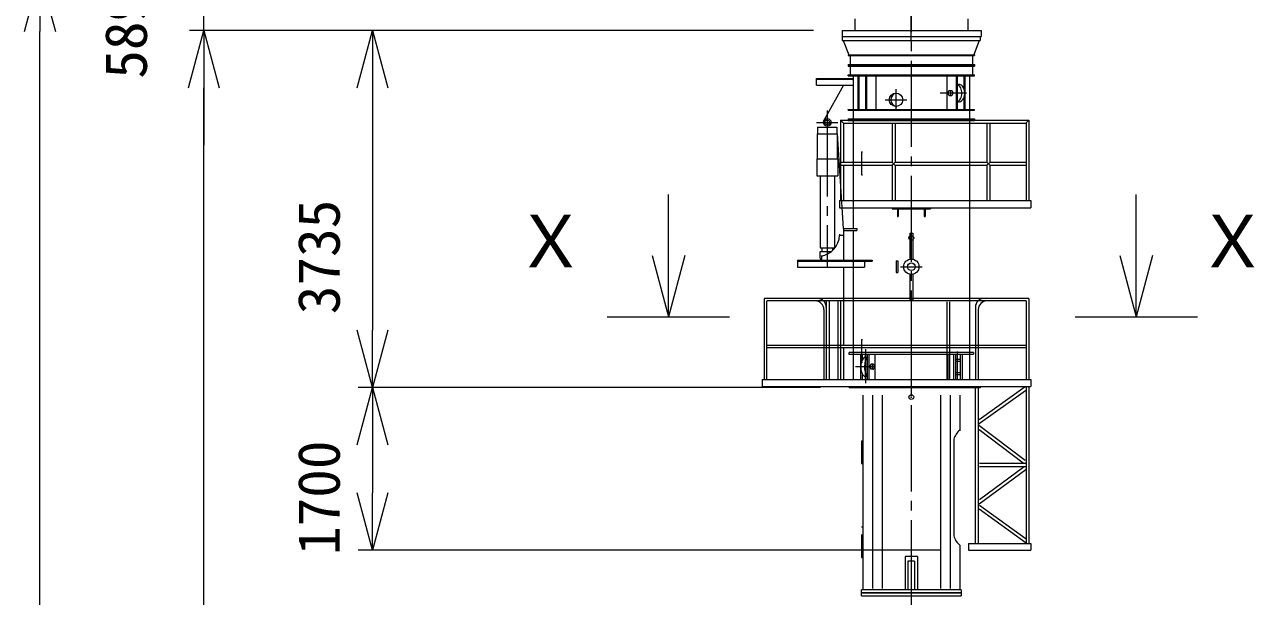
# Model space of a CAD drawing. Units: millimetres, scale not verified. Extents: x -28002 to 28035, y -36424 to 40779.
# Drawn here: x -27386 to -14520, y 6950 to 12927 of the extents above; entities that cross this region are included whole.
import ezdxf
from ezdxf.enums import TextEntityAlignment as Align

# ---------------------------------------------------------------- set-up
doc = ezdxf.new("R2010")
doc.units = ezdxf.units.MM
doc.header["$LTSCALE"] = 100
doc.header["$PDMODE"] = 32
doc.header["$PDSIZE"] = 50
doc.linetypes.add('CHAIN2', pattern=[12, 9, -1, 1, -1])
for name, color, linetype, lineweight in [('0-0_0', 7, 'Continuous', 18), ('0-2_12 常用一点鎖線', 3, 'CHAIN2', 18), ('0-4_05 寸法', 7, 'Continuous', 18), ('0-8_10 常用外形線', 3, 'Continuous', 18)]:
    doc.layers.add(name, color=color, linetype=linetype, lineweight=lineweight)
doc.styles.add('ＭＳ ゴシック', font='')
doc.styles.get('ＭＳ ゴシック').set_extended_font_data('MS Gothic')

msp = doc.modelspace()

# ---------------------------------------------------------------- linework, layer by layer
at = {"layer": '0-0_0'}
for p, q in [((-20650.2, 9873.1), (-20650.2, 11153.1)), ((-15755.9, 9873.1), (-15755.9, 11153.1)), ((-20821.7, 10513.1), (-20650.2, 9873.1)), ((-20478.7, 10513.1), (-20650.2, 9873.1)), ((-15927.4, 10513.1), (-15755.9, 9873.1)), ((-15584.4, 10513.1), (-15755.9, 9873.1)), ((-21290.2, 9873.1), (-20010.2, 9873.1)), ((-16395.9, 9873.1), (-15115.9, 9873.1))]:
    msp.add_line(p, q, dxfattribs=at)
at = {"layer": '0-2_12 常用一点鎖線'}
for p, q in [((-18109.4, 18548.3), (-18109.4, -19581.3)), ((-18109.4, 12751.4), (-18109.4, 13901.4)), ((-18269.4, 12029.4), (-18269.4, 12253)), ((-18381.3, 12141.2), (-18157.6, 12141.2)), ((-17806.3, 12214.2), (-17532.4, 12214.2)), ((-18989.3, 12029.8), (-18989.3, 10390.2)), ((-19101.1, 11905.2), (-18877.5, 11905.2)), ((-18220.8, 10396.6), (-17997.2, 10396.6)), ((-18589.3, 9535.5), (-18589.3, 9179.3)), ((-18589.3, 9520.9), (-18589.3, 9179.3)), ((-18588.8, 9225.2), (-18588.8, 9486.8)), ((-17628.6, 9510.4), (-17628.6, 9248.8)), ((-18484.1, 9350), (-18691.5, 9350))]:
    msp.add_line(p, q, dxfattribs=at)
at = {"layer": '0-4_05 寸法'}
for p, q in [((-27225.3, 13456.4), (-27225.3, 12856.4)), ((-25509.6, 12867.4), (-25509.6, 13456.4)), ((-19131.3, 12867.4), (-25659.6, 12867.4)), ((-19131.3, 12867.4), (-25659.6, 12867.4)), ((-25509.6, 12867.4), (-25509.6, 12267.4)), ((-25509.6, 12867.4), (-25509.6, 12267.4)), ((-19131.3, 12867.4), (-23896.8, 12867.4)), ((-23746.8, 12867.4), (-23746.8, 12267.4)), ((-27225.3, -16843.5), (-27225.3, 12856.4)), ((-25509.6, -4172.5), (-25509.6, 12267.4)), ((-25509.6, 12267.4), (-25509.6, 11667.4)), ((-23746.8, 12267.4), (-23746.8, 9732.9)), ((-23746.8, 9132.9), (-23746.8, 9732.9)), ((-19059.3, 9132.9), (-23896.8, 9132.9)), ((-19059.3, 9132.9), (-23896.8, 9132.9)), ((-23746.8, 9132.9), (-23746.8, 8532.9)), ((-23746.8, 8532.9), (-23746.8, 8032.9)), ((-23746.8, 7432.9), (-23746.8, 8032.9)), ((-17809.4, 7432.9), (-23896.8, 7432.9))]:
    msp.add_line(p, q, dxfattribs=at)
for points in [[(-27386.1, 12856.4), (-27225.3, 13456.4), (-27064.5, 12856.4)], [(-25670.4, 12267.4), (-25509.6, 12867.4), (-25348.8, 12267.4)], [(-25670.4, 12267.4), (-25509.6, 12867.4), (-25348.8, 12267.4)], [(-23907.6, 12267.4), (-23746.8, 12867.4), (-23586, 12267.4)], [(-23586, 9732.9), (-23746.8, 9132.9), (-23907.6, 9732.9)], [(-23907.6, 8532.9), (-23746.8, 9132.9), (-23586, 8532.9)], [(-23586, 8032.9), (-23746.8, 7432.9), (-23907.6, 8032.9)]]:
    msp.add_lwpolyline(points, dxfattribs=at)
at = {"layer": '0-8_10 常用外形線'}
for p, q in [((-18831.3, 12867.4), (-17377.3, 12867.4)), ((-18831.3, 12867.4), (-18831.3, 12762.4)), ((-18699.4, 12987.4), (-18699.4, 12867.4)), ((-17519.4, 12987.4), (-17519.4, 12867.4)), ((-17377.3, 12867.4), (-17377.3, 12802.4)), ((-18831.3, 12802.4), (-17377.3, 12802.4)), ((-18831.3, 12762.4), (-17387.3, 12762.4)), ((-18821.7, 12763), (-18762.3, 12612.4)), ((-17398.1, 12762.8), (-17455.4, 12612.4)), ((-17387.3, 12802.9), (-17387.3, 12762.4)), ((-18769.3, 12612.4), (-18769.3, 12604)), ((-18769.3, 12612.4), (-17449.3, 12612.4)), ((-17449.3, 12612.4), (-17449.3, 12602.8)), ((-18769.3, 12511.4), (-18769.3, 12493.4)), ((-18769.3, 12511.4), (-17449.3, 12511.4)), ((-18769.3, 12493.4), (-17449.3, 12493.4)), ((-18769, 12603.4), (-17449.8, 12603.4)), ((-18766.8, 12502.4), (-17450.8, 12502.4)), ((-18749.3, 12603.7), (-18749.3, 12511.4)), ((-18749.3, 12491.7), (-18749.3, 12405.7)), ((-17469.3, 12603.9), (-17469.3, 12511.7)), ((-17469.3, 12491.7), (-17469.3, 12408.6)), ((-17449.3, 12511.4), (-17449.3, 12493.4)), ((-19102.3, 12295.2), (-19102.3, 12365.2)), ((-19102.3, 12365.2), (-18719.3, 12365.2)), ((-19102.3, 12356.2), (-18719.3, 12356.2)), ((-18769.3, 12403.4), (-17449.3, 12403.4)), ((-18769.3, 12391.4), (-18769.3, 12403.4)), ((-18719.3, 12391.4), (-18719.3, 11943)), ((-18668.3, 12391.4), (-18668.3, 12044.4)), ((-18659.3, 12391.4), (-18659.3, 12044.4)), ((-18588.3, 12391.4), (-18588.3, 12048.4)), ((-18579.3, 12391.4), (-18579.3, 12048.4)), ((-18479.3, 12391.4), (-18479.3, 12048.4)), ((-17739.3, 12391.4), (-17739.3, 12048.4)), ((-17639.3, 12391.4), (-17639.3, 12048.4)), ((-17630.3, 12391.4), (-17630.3, 12048.4)), ((-17559.3, 12391.4), (-17559.3, 12261.3)), ((-17550.3, 12391.4), (-17550.3, 12044.4)), ((-17499.3, 12388.6), (-17499.3, 9439.4)), ((-19102.3, 12295.2), (-18719.4, 12295.2)), ((-18819.7, 12295.1), (-19024.3, 11924.5)), ((-17709.3, 12237.3), (-17689.5, 12237.3)), ((-17709.3, 12187.1), (-17689.1, 12187.1)), ((-17559.3, 12165.1), (-17559.3, 12044.4)), ((-18769.3, 12041.4), (-17449.3, 12041.4)), ((-18769.3, 12032.4), (-18769.3, 12041.4)), ((-19089.3, 11855.2), (-18889.3, 11855.2)), ((-19089.3, 11855.2), (-19089.3, 11785.2)), ((-18889.3, 11855.2), (-18889.3, 11785.2)), ((-18849.3, 11927.9), (-16879.3, 11927.9)), ((-18849.3, 11927.9), (-18849.3, 11087.1)), ((-18849.1, 11927.3), (-18819.2, 11897.9)), ((-18819.3, 11897.9), (-16909.3, 11897.9)), ((-18819.3, 11897.9), (-18819.3, 11488.6)), ((-18769.3, 11944.2), (-17449.3, 11944.2)), ((-18769.3, 11944.1), (-18769.3, 11925.2)), ((-18769.3, 11925.2), (-17449.3, 11925.2)), ((-18719.3, 11926.4), (-18719.3, 10794.1)), ((-18309.3, 11897.9), (-18309.3, 11486.3)), ((-18279.3, 11897.9), (-18279.3, 11489)), ((-17449.3, 11944.1), (-17449.3, 11925.2)), ((-17319.3, 11897.9), (-17319.3, 11489.5)), ((-17289.3, 11897.9), (-17289.3, 11486.6)), ((-16910.3, 11895.8), (-16879.9, 11927.3)), ((-16909.3, 11897.9), (-16909.3, 11092.8)), ((-16879.3, 11927.9), (-16879.3, 11087.6)), ((-19094.3, 11785.2), (-18884.3, 11785.2)), ((-19094.3, 11785.2), (-19094.3, 11525.4)), ((-18884.3, 11785.2), (-18884.3, 11527.4)), ((-18883.5, 11784.2), (-18822.1, 10797.1)), ((-18629.3, 11597.3), (-18629.3, 11357.7)), ((-18629.3, 11597.3), (-18620.4, 11597.3)), ((-19099.3, 11525.2), (-18879.3, 11525.2)), ((-19099.3, 11525.2), (-19099.3, 11345.2)), ((-18879.3, 11525.2), (-18879.3, 11345.2)), ((-18849.5, 11487.9), (-18309.6, 11487.9)), ((-18849.5, 11457.9), (-18309.6, 11457.9)), ((-18819.3, 11458.7), (-18819.3, 11087.1)), ((-18309.6, 11487.2), (-18280.2, 11458.6)), ((-18309.3, 11457.7), (-18309.3, 11088)), ((-18308.7, 11457.7), (-18279.3, 11488.1)), ((-18280.2, 11487.9), (-17320, 11487.9)), ((-18280.2, 11457.9), (-17320, 11457.9)), ((-18279.3, 11456.8), (-18279.3, 11088)), ((-17319.3, 11457.4), (-17319.3, 11088)), ((-17319, 11488.5), (-17288.9, 11458.4)), ((-17318.1, 11458.4), (-17287.9, 11487.6)), ((-17289.8, 11457.9), (-16909, 11457.9)), ((-17289.3, 11457.4), (-17289.3, 11088)), ((-17288.9, 11487.9), (-16909, 11487.9)), ((-19099.3, 11345.2), (-18879.3, 11345.2)), ((-19064.3, 11350.9), (-19064.3, 10595.2)), ((-18914.3, 11350.9), (-18914.3, 10595.2)), ((-18629.3, 11357.7), (-18620.4, 11357.7)), ((-18859.3, 11087.9), (-18859.3, 11012.9)), ((-18859.3, 11012.9), (-16859.4, 11012.9)), ((-18254.3, 11001.7), (-18254.3, 10922)), ((-18245.3, 11001.7), (-18245.3, 10922)), ((-17973.3, 11001.7), (-17973.3, 10922)), ((-17964.3, 11001.7), (-17964.3, 10922)), ((-18254.3, 10922), (-18247.2, 10922)), ((-17973.3, 10922), (-17964.3, 10922)), ((-18859.9, 10726.2), (-18819.8, 10726.2)), ((-18859.3, 10735.2), (-18859.3, 10727.8)), ((-18819.3, 10795.2), (-18819.3, 10467.6)), ((-18819.3, 10776.2), (-18679.3, 10776.2)), ((-18719.3, 10776.6), (-18719.3, 9436.1)), ((-18124.3, 10747.2), (-18094.3, 10747.2)), ((-18124.3, 10747.2), (-18124.3, 10471.1)), ((-18094.3, 10747.2), (-18094.3, 10475.2)), ((-19064.8, 10556.3), (-19064.8, 10489.5)), ((-19064.3, 10595.2), (-18914.3, 10595.2)), ((-19064.3, 10555.2), (-18949, 10555.2)), ((-19044.3, 10596.3), (-19044.3, 10557.9)), ((-18934.3, 10596.3), (-18934.3, 10569.7)), ((-19299.3, 10465.2), (-19299.3, 10390.2)), ((-19299.3, 10465.2), (-18519.3, 10465.2)), ((-19299.3, 10456.2), (-18519.3, 10456.2)), ((-19049.3, 10512.1), (-19049.3, 10469.4)), ((-18599.3, 10458.4), (-18599.3, 10390.2)), ((-18519.3, 10465.2), (-18519.3, 10456.2)), ((-18269.3, 10457.6), (-18249.3, 10457.6)), ((-18269.3, 10457.6), (-18269.3, 10337.6)), ((-18249.3, 10457.6), (-18249.3, 10337.6)), ((-19299.3, 10390.2), (-18599.3, 10390.2)), ((-18819.3, 10388.9), (-18819.3, 9998.8)), ((-18269.3, 10337.6), (-18249.3, 10337.6)), ((-18124.3, 10318.1), (-18124.3, 10047.2)), ((-18094.3, 10318.1), (-18094.3, 10047.2)), ((-16879.3, 10064.1), (-19650.3, 10064.1)), ((-19649.3, 10064.1), (-19649.3, 9218.9)), ((-19624.3, 10039.1), (-19624.3, 9218.9)), ((-16909.3, 10039.1), (-19617.7, 10039.1)), ((-18999.3, 10043.1), (-18999.3, 9218.1)), ((-18969.3, 10043.1), (-18969.3, 9218.9)), ((-18879.3, 10043.1), (-18879.3, 9218.9)), ((-18849.3, 10043.1), (-18849.3, 9218.9)), ((-18819.3, 10036.8), (-18819.3, 9578.7)), ((-18124.3, 10051.9), (-18094.3, 10051.9)), ((-16909.3, 10039.1), (-16909.3, 9221)), ((-16879.3, 10064.1), (-16879.3, 9225)), ((-19024.3, 9949.1), (-19024.3, 9218.9)), ((-18999.3, 9974.1), (-18999.3, 9218.9)), ((-17739.3, 10027.8), (-17739.3, 9221.2)), ((-17709.3, 10027.8), (-17709.3, 9221.2)), ((-17439.3, 9974.1), (-17439.3, 9221.2)), ((-17409.3, 9949.1), (-17409.3, 9221.2)), ((-19616.4, 9576.9), (-16909.3, 9576.9)), ((-19616.4, 9551.9), (-16908.6, 9551.9)), ((-18819.3, 9553.6), (-18819.3, 9218.9)), ((-18629.3, 9637.3), (-18629.3, 9397.7)), ((-18629.3, 9637.3), (-18620.4, 9637.3)), ((-18759.3, 9501.9), (-17459.3, 9501.9)), ((-18759.3, 9479.5), (-18759.3, 9501.2)), ((-18759.3, 9481.9), (-17459.3, 9481.9)), ((-18719.3, 9479.7), (-18719.3, 9218.9)), ((-18638.8, 9218.9), (-18638.8, 9483)), ((-18629.3, 9397.7), (-18620.4, 9397.7)), ((-18618.8, 9428.1), (-18618.8, 9478.4)), ((-18568.8, 9218.9), (-18568.8, 9483)), ((-18548.8, 9218.9), (-18548.8, 9480.7)), ((-18488.8, 9214.1), (-18488.8, 9480.7)), ((-17728.6, 9479.7), (-17728.6, 9213.1)), ((-17668.6, 9479.7), (-17668.6, 9209.8)), ((-17648.6, 9476.4), (-17648.6, 9216.4)), ((-17647.8, 9430), (-17605, 9430)), ((-17647.8, 9410), (-17605, 9410)), ((-17629.3, 9478.9), (-17629.3, 9212.8)), ((-17598.6, 9483), (-17598.6, 9213.1)), ((-17578.6, 9479.7), (-17578.6, 9213.1)), ((-17499.3, 9479.7), (-17499.3, 9212.8)), ((-17459.3, 9501.2), (-17459.3, 9483.1)), ((-18618.8, 9218.9), (-18618.8, 9269.2)), ((-18509, 9377.4), (-18529.6, 9377.4)), ((-18506.3, 9325.3), (-18528.2, 9325.3)), ((-18109.3, 9291.5), (-18109.3, 9114.3)), ((-17647.8, 9290), (-17605, 9290)), ((-17647.8, 9270), (-17605, 9270)), ((-19669.3, 9218.9), (-19669.3, 9143.9)), ((-19669.3, 9218.9), (-16859.4, 9218.9)), ((-19669.3, 9143.9), (-16859.4, 9143.9)), ((-19649.3, 9218.6), (-19649.3, 9218.1)), ((-18759.3, 9132.9), (-18759.3, 9143.9)), ((-16917.4, 9140.4), (-17400.4, 8794.3)), ((-17389.3, 9143.9), (-17389.3, 9131.9)), ((-16909.3, 9145.3), (-16909.3, 7502.9)), ((-16879.3, 9141.4), (-16879.3, 7502.9)), ((-16859.4, 9218.9), (-16859.4, 9143.9)), ((-18759.3, 9132.9), (-17389.3, 9132.9)), ((-18617.4, 9052.9), (-18617.4, 7030.3)), ((-18514.4, 9052.9), (-18514.4, 7033.3)), ((-18414.4, 9052.9), (-18414.4, 7033.3)), ((-17804.4, 9052.9), (-17804.4, 7033.3)), ((-17704.4, 9052.9), (-17704.4, 7033.3)), ((-17601.4, 9052.9), (-17601.4, 8679.8)), ((-17439.3, 7502.9), (-17439.3, 9132.9)), ((-16915.9, 9099.7), (-17408.5, 8746.6)), ((-17405.4, 7502.9), (-17405.4, 9132.9)), ((-17402.9, 8740), (-16917.7, 8374.1)), ((-17398.3, 8693.9), (-16938.2, 8347)), ((-18629.3, 8577.3), (-18629.3, 8337.7)), ((-18629.3, 8577.3), (-18620.4, 8577.3)), ((-17664.4, 8592.1), (-17664.4, 7583.5)), ((-18629.3, 8337.7), (-18620.4, 8337.7)), ((-16912.3, 8274.2), (-17400.2, 7915.4)), ((-16913.3, 8339.9), (-17397.4, 8339.9)), ((-16913.3, 8305.9), (-17397.4, 8305.9)), ((-16929, 8304.1), (-17395.4, 7961.1)), ((-17398.1, 7864.3), (-16909.3, 7511.1)), ((-17395.7, 7904.5), (-16909.3, 7553.1)), ((-18629.3, 7677.3), (-18620.4, 7677.3)), ((-18629.3, 7597.3), (-18629.3, 7357.7)), ((-17601.4, 7486.1), (-17601.4, 7030.3)), ((-17509.4, 7502.9), (-16859.4, 7502.9)), ((-16859.4, 7502.9), (-16859.4, 7432.9)), ((-18629.3, 7357.7), (-18620.4, 7357.7)), ((-18044.4, 7367.5), (-18174.3, 7367.5)), ((-18174.3, 7367.5), (-18174.3, 7018.4)), ((-18044.4, 7367.5), (-18044.4, 7018.4)), ((-18074.4, 7317.5), (-18144.4, 7317.5)), ((-18144.4, 7317.5), (-18144.4, 7018.4)), ((-18074.4, 7317.5), (-18074.4, 7018.4)), ((-18631.4, 6987.5), (-17589.4, 6987.5)), ((-17589.4, 7017.5), (-18629.3, 7017.5)), ((-18629.3, 6957.5), (-18629.3, 6987.5)), ((-18629.3, 6957.5), (-17589.4, 6957.5)), ((-17589.4, 7017.5), (-17589.4, 6987.5)), ((-17589.4, 6987.5), (-17589.4, 6957.5))]:
    msp.add_line(p, q, dxfattribs=at)
for points in [[(-18769.3, 12391.4), (-17449.3, 12391.4), (-17449.3, 12402.8)], [(-17690.3, 12187.1), (-17687.7, 12187.2), (-17685.1, 12188.1), (-17682.7, 12189.7), (-17680.5, 12191.9), (-17678.5, 12194.8), (-17676.9, 12198.2), (-17675.6, 12202.1), (-17674.8, 12206.2), (-17674.4, 12210.5), (-17674.5, 12214.8), (-17675, 12219.1), (-17676, 12223.2), (-17677.3, 12226.9), (-17679.1, 12230.2), (-17681.1, 12232.9), (-17683.4, 12235), (-17685.9, 12236.3), (-17688.5, 12237), (-17690.9, 12236.9)], [(-17630.8, 12122.4), (-17620.7, 12126), (-17611.1, 12132.3), (-17602.4, 12141), (-17594.8, 12151.8), (-17588.6, 12164.4), (-17583.9, 12178.4), (-17580.9, 12193.5), (-17579.7, 12209), (-17580.4, 12224.7), (-17582.8, 12240), (-17587, 12254.3), (-17592.8, 12267.4), (-17600, 12278.8), (-17608.4, 12288.1), (-17617.7, 12295.1), (-17627.8, 12299.6), (-17630.1, 12300.2)], [(-17625.4, 12124.5), (-17615.1, 12121.7), (-17604.7, 12121.7), (-17594.4, 12124.4), (-17584.5, 12129.7), (-17575.5, 12137.5), (-17567.4, 12147.5), (-17560.7, 12159.5), (-17555.4, 12173.1), (-17551.8, 12187.8), (-17550, 12203.2), (-17549.9, 12218.9), (-17551.7, 12234.4), (-17555.3, 12249.1), (-17560.5, 12262.8), (-17567.2, 12274.8), (-17575.1, 12284.9), (-17584.2, 12292.8), (-17594, 12298.2), (-17604.3, 12301), (-17614.7, 12301.1), (-17625, 12298.4), (-17625.3, 12298.3)], [(-18769.3, 12032.4), (-17449.3, 12032.4), (-17449.3, 12041.4)], [(-18859.3, 11087.9), (-16859.4, 11087.9), (-16859.4, 11012.9)], [(-18309.3, 11012), (-17909.3, 11012), (-17909.3, 11003)], [(-18309.3, 11012), (-18309.3, 11003), (-17909.3, 11003)], [(-18819.3, 10795.2), (-18679.3, 10795.2), (-18679.3, 10776.2)], [(-18568.3, 9440.3), (-18576.5, 9446.2), (-18585.1, 9449.2), (-18593.8, 9449.1), (-18602.4, 9446), (-18610.6, 9440), (-18618.1, 9431.2), (-18624.8, 9419.9), (-18630.4, 9406.5), (-18634.7, 9391.4), (-18637.6, 9375), (-18639.1, 9357.8), (-18639.1, 9340.4), (-18637.5, 9323.2), (-18634.5, 9306.9), (-18630.1, 9291.8), (-18624.5, 9278.5), (-18617.8, 9267.4), (-18610.2, 9258.7), (-18602, 9252.8), (-18593.4, 9249.8), (-18584.7, 9249.9), (-18576.2, 9253), (-18569.5, 9257.6)], [(-18569, 9441.4), (-18576.7, 9433.1), (-18583.6, 9422.3), (-18589.4, 9409.3), (-18593.9, 9394.5), (-18597.2, 9378.3), (-18598.9, 9361.2), (-18599.2, 9343.8), (-18597.9, 9326.5), (-18595.2, 9310), (-18591.1, 9294.6), (-18585.7, 9281), (-18579.2, 9269.3), (-18571.8, 9260.2), (-18569.4, 9257.9)], [(-18528, 9376.3), (-18530.2, 9376), (-18532.3, 9374.9), (-18534.3, 9373.2), (-18536.1, 9370.7), (-18537.7, 9367.7), (-18539, 9364.1), (-18539.9, 9360.2), (-18540.5, 9356), (-18540.7, 9351.7), (-18540.6, 9347.3), (-18540, 9343.1), (-18539.1, 9339.1), (-18537.9, 9335.5), (-18536.4, 9332.4), (-18534.6, 9329.9), (-18532.6, 9328), (-18530.6, 9326.8), (-18528.4, 9326.3), (-18528.3, 9326.3)], [(-17509.4, 7502.9), (-17509.4, 7432.9), (-16859.4, 7432.9)], [(-17589.4, 6987.5), (-18629.3, 6987.5), (-18629.3, 7017.5)]]:
    msp.add_lwpolyline(points, dxfattribs=at)
for points in [[(-17709.4, 12187), (-17706.8, 12187.4), (-17704.2, 12188.5), (-17701.9, 12190.4), (-17699.7, 12192.9), (-17697.9, 12196), (-17696.4, 12199.5), (-17695.3, 12203.5), (-17694.6, 12207.7), (-17694.4, 12212), (-17694.6, 12216.4), (-17695.3, 12220.6), (-17696.4, 12224.5), (-17697.9, 12228.1), (-17699.7, 12231.2), (-17701.9, 12233.7), (-17704.2, 12235.5), (-17706.8, 12236.7), (-17709.4, 12237), (-17712, 12236.7), (-17714.5, 12235.5), (-17716.9, 12233.7), (-17719, 12231.2), (-17720.9, 12228.1), (-17722.4, 12224.5), (-17723.5, 12220.6), (-17724.1, 12216.4), (-17724.4, 12212), (-17724.1, 12207.7), (-17723.5, 12203.5), (-17722.4, 12199.5), (-17720.9, 12196), (-17719, 12192.9), (-17716.9, 12190.4), (-17714.5, 12188.5), (-17712, 12187.4)], [(-18508.2, 9376.3), (-18510.4, 9376), (-18512.5, 9374.8), (-18514.5, 9373), (-18516.2, 9370.5), (-18517.8, 9367.4), (-18519, 9363.8), (-18520, 9359.9), (-18520.5, 9355.7), (-18520.7, 9351.3), (-18520.5, 9347), (-18520, 9342.8), (-18519, 9338.8), (-18517.8, 9335.3), (-18516.2, 9332.2), (-18514.5, 9329.7), (-18512.5, 9327.8), (-18510.4, 9326.7), (-18508.2, 9326.3), (-18506, 9326.7), (-18503.9, 9327.8), (-18502, 9329.7), (-18500.2, 9332.2), (-18498.6, 9335.3), (-18497.4, 9338.8), (-18496.5, 9342.8), (-18495.9, 9347), (-18495.7, 9351.3), (-18495.9, 9355.7), (-18496.5, 9359.9), (-18497.4, 9363.8), (-18498.6, 9367.4), (-18500.2, 9370.5), (-18502, 9373), (-18503.9, 9374.8), (-18506, 9376)]]:
    msp.add_lwpolyline(points, close=True, dxfattribs=at)
for centre, radius in [((-18269.4, 12141.2), 70), ((-18989.3, 11905.1), 40), ((-18989.3, 11905.2), 25), ((-18109, 10396.6), 80), ((-18109, 10396.6), 40)]:
    msp.add_circle(centre, radius, dxfattribs=at)
for centre, radius, start, end in [((-18254.4, 12141.2), 70, 96.65394, 263.85607), ((-19089.3, 10735.2), 230, 279.22392, 357.14012), ((-18991.3, 10502.8), 75, 169.69494, 208.1784), ((-19114.3, 9949.1), 90, 0, 90), ((-19089.3, 9974.1), 90, 0, 90), ((-17349.3, 9974.1), 90, 90, 180), ((-17319.3, 9949.1), 90, 90, 180), ((-17499.1, 8553.8), 169.5, 127.08259, 166.94548), ((-17499.1, 7621.2), 169.5, 192.85932, 232.90283)]:
    msp.add_arc(centre, radius, start, end, dxfattribs=at)
for p in [(-18109.3, 10697.7), (-18109.3, 9034.3)]:
    msp.add_point(p, dxfattribs=at)

# ---------------------------------------------------------------- texts
at = {"layer": '0-0_0', "style": 'ＭＳ ゴシック'}
for p in [(-22257.7, 10224.1), (-15122.9, 10224.1)]:
    msp.add_text('Ｘ', height=549.9, dxfattribs=at).set_placement(p, align=Align.BOTTOM_LEFT)
at = {"layer": '0-4_05 寸法', "style": 'ＭＳ ゴシック'}
for s, p in [('589', (-25974.6, 12361.9)), ('3735', (-23956.8, 9900.1)), ('1700', (-23956.8, 7382.9))]:
    msp.add_text(s, height=439.9, rotation=90, dxfattribs=at).set_placement(p, align=Align.BOTTOM_LEFT)

doc.saveas('drawing.dxf')
